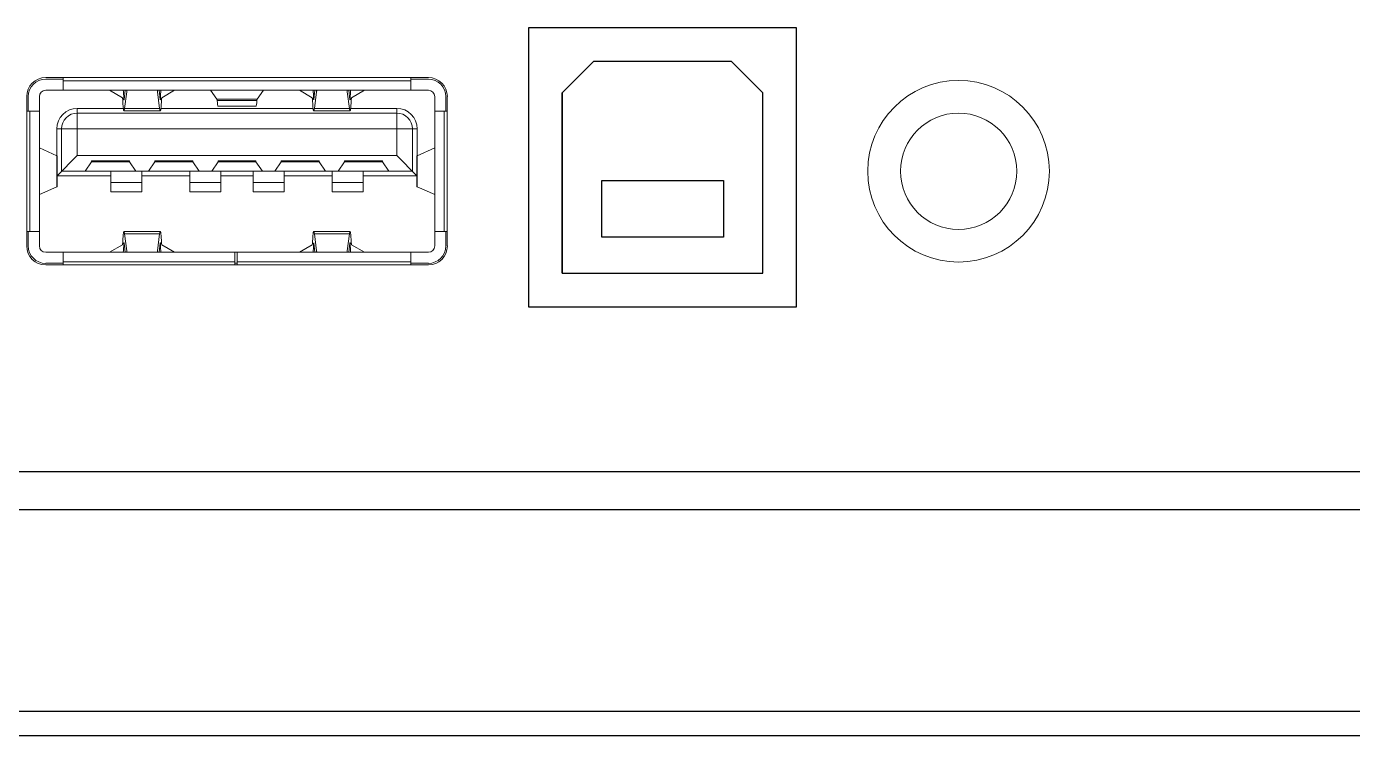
# Model space of a CAD drawing. Header units: millimetres. Extents: x -25459 to 1045457, y -66278 to 462905.
# Drawn here: x 653120 to 653521.1, y 33276.6 to 33491.1 of the extents above; entities that cross this region are included whole.
import ezdxf

# ---------------------------------------------------------------- set-up
doc = ezdxf.new("R2010")
doc.units = ezdxf.units.MM

# ---------------------------------------------------------------- blocks, each defined once
blk = doc.blocks.new('SE2600 ОПЕРАТОР PRO')
at = {"color": 7}
for p, q in [((9140.5, 751.5), (8855.8, 751.5)), ((8855.8, 751.5), (8855.8, 455.2)), ((9140.5, 455.2), (9140.5, 751.5)), ((8924.8, 715.7), (8891.5, 682.5)), ((9071.5, 715.7), (8924.8, 715.7)), ((9104.7, 682.5), (9071.5, 715.7)), ((8891.5, 682.5), (8891.5, 490.9)), ((8891.5, 490.9), (8891.5, 682.5)), ((9104.7, 490.9), (9104.7, 682.5)), ((8891.5, 490.9), (9104.7, 490.9)), ((8855.8, 455.2), (9140.5, 455.2)), ((16273.8, 25.6), (722, 25.6)), ((7497.2, 0), (10884.8, 0))]:
    blk.add_line(p, q, dxfattribs=at)
at = {"lineweight": 0}
for p, q in [((8749.4, 698.5), (8343, 698.5)), ((8361.5, 696.8), (8343, 696.8)), ((8361.5, 685.1), (8361.5, 698.5)), ((8730.9, 695.2), (8361.5, 695.2)), ((8730.9, 685.1), (8730.9, 698.5)), ((8749.4, 696.8), (8730.9, 696.8)), ((8322.8, 678.4), (8322.8, 519.8)), ((8324.5, 678.4), (8324.5, 662.9)), ((8336.3, 519.8), (8336.3, 678.4)), ((8343, 685.1), (8749.4, 685.1)), ((8424.5, 677.2), (8410.9, 685.1)), ((8426.3, 676.2), (8426, 676.2)), ((8426.2, 675.3), (8427.5, 685.1)), ((8429.1, 683.5), (8426.8, 665.7)), ((8429.1, 683.5), (8429.1, 685.1)), ((8461.7, 683.5), (8461.7, 685.1)), ((8461.7, 683.5), (8464, 665.7)), ((8464.6, 675.3), (8463.4, 685.1)), ((8464.8, 676.2), (8464.5, 676.2)), ((8479.9, 685.1), (8466.4, 677.2)), ((8524.9, 675.7), (8518.1, 685.1)), ((8567.5, 675.7), (8574.3, 685.1)), ((8626, 677.2), (8612.5, 685.1)), ((8627.9, 676.2), (8627.5, 676.2)), ((8627.8, 675.3), (8629, 685.1)), ((8630.6, 683.5), (8628.4, 665.7)), ((8630.6, 683.5), (8630.6, 685.1)), ((8663.2, 683.5), (8663.2, 685.1)), ((8663.2, 683.5), (8665.5, 665.7)), ((8666.1, 675.3), (8664.9, 685.1)), ((8666.4, 676.2), (8666, 676.2)), ((8681.4, 685.1), (8667.9, 677.2)), ((8756.1, 519.8), (8756.1, 678.4)), ((8767.9, 662.9), (8767.9, 678.4)), ((8769.5, 519.8), (8769.5, 678.4)), ((8322.8, 662.9), (8336.3, 662.9)), ((8326.2, 662.9), (8326.2, 535.3)), ((8376.6, 665.9), (8425.4, 665.9)), ((8376.6, 615.9), (8376.6, 665.9)), ((8464.7, 663.3), (8426.1, 663.3)), ((8464, 665.7), (8426.8, 665.7)), ((8465.4, 665.9), (8626.9, 665.9)), ((8567.5, 675.7), (8524.9, 675.7)), ((8567.3, 674.3), (8525.1, 674.3)), ((8526.1, 668.3), (8566.3, 668.3)), ((8666.2, 663.3), (8627.7, 663.3)), ((8665.5, 665.7), (8628.4, 665.7)), ((8666.9, 665.9), (8715.8, 665.9)), ((8715.8, 615.9), (8715.8, 665.9)), ((8756.1, 662.9), (8769.5, 662.9)), ((8766.2, 535.3), (8766.2, 662.9)), ((8376.6, 660.9), (8715.8, 660.9)), ((8354.7, 644.1), (8737.6, 644.1)), ((8354.7, 615.6), (8354.7, 644.1)), ((8359.8, 599.1), (8359.8, 644.1)), ((8732.6, 644.1), (8732.6, 599.1)), ((8737.6, 644.1), (8737.6, 615.6)), ((8355, 615.6), (8336.3, 623.8)), ((8737.4, 615.6), (8756.1, 623.8)), ((8355, 582.6), (8355, 615.6)), ((8355.1, 594.4), (8376.6, 615.9)), ((8355.1, 615.5), (8355.1, 582.7)), ((8715.8, 615.9), (8376.6, 615.9)), ((8385, 599.1), (8391.7, 609.2)), ((8391.7, 610.1), (8432, 610.1)), ((8391.7, 609.2), (8391.7, 610.1)), ((8391.7, 609.2), (8432, 609.2)), ((8393.4, 610.1), (8393.4, 609.2)), ((8400.1, 610.1), (8400.1, 609.2)), ((8423.6, 610.1), (8423.6, 609.2)), ((8430.3, 610.1), (8430.3, 609.2)), ((8432, 610.1), (8432, 609.2)), ((8432, 609.2), (8438.7, 599.1)), ((8452.1, 599.1), (8458.9, 609.2)), ((8458.9, 610.1), (8499.2, 610.1)), ((8458.9, 609.2), (8458.9, 610.1)), ((8460.5, 609.2), (8458.9, 609.2)), ((8460.5, 610.1), (8460.5, 609.2)), ((8460.5, 609.2), (8497.5, 609.2)), ((8467.3, 610.1), (8467.3, 609.2)), ((8490.8, 610.1), (8490.8, 609.2)), ((8497.5, 610.1), (8497.5, 609.2)), ((8499.2, 609.2), (8497.5, 609.2)), ((8499.2, 610.1), (8499.2, 609.2)), ((8499.2, 609.2), (8505.9, 599.1)), ((8519.3, 599.1), (8526, 609.2)), ((8526, 610.1), (8566.3, 610.1)), ((8526, 609.2), (8526, 610.1)), ((8527.7, 609.2), (8526, 609.2)), ((8527.7, 610.1), (8527.7, 609.2)), ((8527.7, 609.2), (8564.7, 609.2)), ((8534.4, 610.1), (8534.4, 609.2)), ((8557.9, 610.1), (8557.9, 609.2)), ((8564.7, 610.1), (8564.7, 609.2)), ((8566.3, 609.2), (8564.7, 609.2)), ((8566.3, 610.1), (8566.3, 609.2)), ((8566.3, 609.2), (8573.1, 599.1)), ((8586.5, 599.1), (8593.2, 609.2)), ((8593.2, 610.1), (8633.5, 610.1)), ((8593.2, 609.2), (8593.2, 610.1)), ((8594.9, 609.2), (8593.2, 609.2)), ((8594.9, 610.1), (8594.9, 609.2)), ((8594.9, 609.2), (8631.8, 609.2)), ((8601.6, 610.1), (8601.6, 609.2)), ((8625.1, 610.1), (8625.1, 609.2)), ((8631.8, 610.1), (8631.8, 609.2)), ((8633.5, 609.2), (8631.8, 609.2)), ((8633.5, 610.1), (8633.5, 609.2)), ((8633.5, 609.2), (8640.2, 599.1)), ((8653.7, 599.1), (8660.4, 609.2)), ((8660.4, 610.1), (8700.7, 610.1)), ((8660.4, 609.2), (8660.4, 610.1)), ((8660.4, 609.2), (8700.7, 609.2)), ((8662.1, 610.1), (8662.1, 609.2)), ((8668.8, 610.1), (8668.8, 609.2)), ((8692.3, 610.1), (8692.3, 609.2)), ((8699, 610.1), (8699, 609.2)), ((8700.7, 610.1), (8700.7, 609.2)), ((8700.7, 609.2), (8707.4, 599.1)), ((8715.8, 615.9), (8737.3, 594.4)), ((8737.3, 582.7), (8737.3, 615.5)), ((8737.4, 582.6), (8737.4, 615.6)), ((8412.2, 594.1), (8355.1, 594.1)), ((8732.6, 599.1), (8359.8, 599.1)), ((8412.2, 599.1), (8412.2, 577.3)), ((8445.1, 577.3), (8445.1, 599.1)), ((8445.1, 594.1), (8496.1, 594.1)), ((8496.1, 599.1), (8496.1, 577.3)), ((8529.1, 577.3), (8529.1, 599.1)), ((8529.1, 594.1), (8563.3, 594.1)), ((8563.3, 599.1), (8563.3, 577.3)), ((8596.2, 577.3), (8596.2, 599.1)), ((8596.2, 594.1), (8647.3, 594.1)), ((8647.3, 599.1), (8647.3, 577.3)), ((8680.2, 577.3), (8680.2, 599.1)), ((8737.3, 594.1), (8680.2, 594.1)), ((8355, 582.6), (8336.3, 574.4)), ((8412.2, 587.1), (8445.1, 587.1)), ((8496.1, 587.1), (8529.1, 587.1)), ((8563.3, 587.1), (8596.2, 587.1)), ((8647.3, 587.1), (8680.2, 587.1)), ((8737.4, 582.6), (8756.1, 574.5)), ((8445.1, 577.3), (8412.2, 577.3)), ((8529.1, 577.3), (8496.1, 577.3)), ((8596.2, 577.3), (8563.3, 577.3)), ((8680.2, 577.3), (8647.3, 577.3)), ((8322.8, 535.3), (8336.3, 535.3)), ((8324.5, 535.3), (8324.5, 519.8)), ((8756.1, 535.3), (8769.5, 535.3)), ((8767.9, 519.8), (8767.9, 535.3)), ((8426.3, 522), (8426, 522)), ((8426.1, 535), (8464.7, 535)), ((8426.2, 522.9), (8427.5, 513.1)), ((8464, 532.5), (8426.8, 532.5)), ((8429.1, 514.7), (8426.8, 532.5)), ((8461.7, 514.7), (8464, 532.5)), ((8464.6, 522.9), (8463.4, 513.1)), ((8464.8, 522), (8464.5, 522)), ((8627.9, 522), (8627.5, 522)), ((8627.7, 535), (8666.2, 535)), ((8627.8, 522.9), (8629, 513.1)), ((8665.5, 532.5), (8628.4, 532.5)), ((8630.6, 514.7), (8628.4, 532.5)), ((8663.2, 514.7), (8665.5, 532.5)), ((8666.1, 522.9), (8664.9, 513.1)), ((8666.4, 522), (8666, 522)), ((8343, 513.1), (8749.4, 513.1)), ((8361.5, 499.7), (8361.5, 513.1)), ((8424.5, 521), (8410.9, 513.1)), ((8429.1, 514.7), (8429.1, 513.1)), ((8461.7, 514.7), (8461.7, 513.1)), ((8466.4, 521), (8479.9, 513.1)), ((8543.8, 499.7), (8543.8, 513.1)), ((8546.2, 499.7), (8546.2, 513.1)), ((8626, 521), (8612.5, 513.1)), ((8630.6, 514.7), (8630.6, 513.1)), ((8663.2, 514.7), (8663.2, 513.1)), ((8667.9, 521), (8681.4, 513.1)), ((8730.9, 499.7), (8730.9, 513.1)), ((8343, 501.4), (8361.5, 501.4)), ((8343, 499.7), (8749.4, 499.7)), ((8361.5, 503), (8543.8, 503)), ((8543.8, 501.4), (8546.2, 501.4)), ((8546.2, 503), (8730.9, 503)), ((8730.9, 501.4), (8749.4, 501.4))]:
    blk.add_line(p, q, dxfattribs=at)
at = {"color": 7}
for points in [[(11237.7, 1526), (11237.7, 254.5, -0.414214), (11222.7, 239.5), (5591.1, 239.5, -0.414214), (5576.1, 254.5), (5576.1, 1526)], [(11196.8, 1499.6), (11196.8, 294.8, -0.414214), (11181.8, 279.8), (5624, 279.8, -0.414214), (5609, 294.8), (5609, 1499.6)]]:
    blk.add_lwpolyline(points, format="xyb", dxfattribs=at)
blk.add_lwpolyline([(8933.6, 589.2), (9062.7, 589.2), (9062.7, 529.1), (8933.6, 529.1)], close=True, dxfattribs=at)
at = {"lineweight": 0}
for radius in [96.4, 61.7]:
    blk.add_circle((9312.5, 599.1), radius, dxfattribs=at)
for centre, radius, start, end in [((8343, 678.4), 20.2, 90, 180), ((8343, 678.4), 18.5, 90, 180), ((8749.4, 678.4), 20.2, 0, 90), ((8749.4, 678.4), 18.5, 0, 90), ((8343, 678.4), 6.72, 90, 180), ((8749.4, 678.4), 6.72, 0, 90), ((8376.6, 644.1), 21.8, 90, 180), ((8715.8, 644.1), 21.8, 0, 90), ((8376.6, 644.1), 16.8, 90, 180), ((8715.8, 644.1), 16.8, 0, 90), ((8343, 519.8), 20.2, 180, 270), ((8343, 519.8), 18.5, 180, 270), ((8343, 519.8), 6.72, 180, 270), ((8749.4, 519.8), 20.2, 270, 0), ((8749.4, 519.8), 18.5, 270, 0), ((8749.4, 519.8), 6.72, 270, 0)]:
    blk.add_arc(centre, radius, start, end, dxfattribs=at)
for centre, major_axis, ratio, start_param, end_param in [((8424.4, 670.5), (0, 18.5), 0.089794, -1.258252, -0.65956), ((8439.2, 682.9), (10.1, 0), 0.700208, 2.821293, 3.052039), ((8451.7, 682.9), (10.1, 0), 0.700208, 0.089554, 0.3203), ((8466.4, 670.5), (0, 18.5), 0.089794, 0.659644, 1.258252), ((8625.9, 670.5), (0, 18.5), 0.089794, -1.258252, -0.65956), ((8640.7, 682.9), (10.1, 0), 0.700208, 2.821292, 3.052039), ((8653.2, 682.9), (10.1, 0), 0.700208, 0.089554, 0.3203), ((8667.9, 670.5), (0, 18.5), 0.089794, 0.659644, 1.258252), ((8524.9, 672.4), (0, 3.36), 0.089794, -0.982382, -0.122173), ((8526.1, 681.7), (0, 13.4), 0.089794, -4.123975, -3.14159), ((8566.3, 681.7), (0, 13.4), 0.089794, -3.141596, -2.15921), ((8567.5, 672.4), (0, 3.36), 0.089794, 0.122173, 0.982382), ((8341.7, 615.5), (13.4, 0), 0.061704, 0, 0.139626), ((8750.7, 615.5), (13.4, 0), 0.061704, 3.001966, 3.14159), ((8341.7, 582.7), (13.4, 0), 0.061704, -0.139626, -0.000003), ((8750.7, 582.7), (13.4, 0), 0.061704, 3.141592, 3.281219), ((8424.4, 527.7), (0, 18.5), 0.089794, -2.481949, -1.883341), ((8466.4, 527.7), (0, 18.5), 0.089794, -4.399845, -3.801153), ((8625.9, 527.7), (0, 18.5), 0.089794, -2.481949, -1.883341), ((8667.9, 527.7), (0, 18.5), 0.089794, -4.399845, -3.801153), ((8439.2, 515.3), (10.1, 0), 0.700208, -3.052039, -2.821296), ((8451.7, 515.3), (10.1, 0), 0.700208, -0.3203, -0.089554), ((8640.7, 515.3), (10.1, 0), 0.700208, -3.052039, -2.821292), ((8653.2, 515.3), (10.1, 0), 0.700208, -0.3203, -0.089554)]:
    blk.add_ellipse(centre, major_axis=major_axis, ratio=ratio, start_param=start_param, end_param=end_param, dxfattribs=at)
for points, knots in [([(8424.5, 677.2), (8424.5, 677.2), (8424.6, 677), (8424.7, 676.6), (8424.8, 675.7), (8424.9, 674.3), (8425, 673.2), (8425, 672.6)], [0, 0, 0, 0, 0.033333, 0.09511, 0.304824, 0.615395, 1, 1, 1, 1]), ([(8426.1, 675), (8426.1, 675), (8426.1, 675.2), (8426, 675.4), (8426, 675.7), (8426, 676), (8426, 676.2)], [0, 0, 0, 0, 0.079939, 0.285169, 0.602461, 1, 1, 1, 1]), ([(8464.7, 675), (8464.7, 675), (8464.8, 675.2), (8464.8, 675.4), (8464.8, 675.7), (8464.8, 676), (8464.8, 676.2)], [0, 0, 0, 0, 0.087457, 0.285994, 0.600114, 1, 1, 1, 1]), ([(8466.4, 677.2), (8466.3, 677.1), (8466.2, 676.6), (8466, 675.7), (8465.9, 674.2), (8465.9, 673.2), (8465.9, 672.6)], [0, 0, 0, 0, 0.094086, 0.304134, 0.615121, 1, 1, 1, 1]), ([(8626, 677.2), (8626, 677.2), (8626.1, 677), (8626.2, 676.6), (8626.3, 675.7), (8626.5, 674.3), (8626.5, 673.2), (8626.5, 672.6)], [0, 0, 0, 0, 0.033333, 0.09511, 0.304824, 0.615395, 1, 1, 1, 1]), ([(8627.7, 675), (8627.6, 675), (8627.6, 675.2), (8627.6, 675.4), (8627.5, 675.7), (8627.5, 676), (8627.5, 676.2)], [0, 0, 0, 0, 0.079939, 0.285169, 0.602461, 1, 1, 1, 1]), ([(8666.2, 675), (8666.3, 675), (8666.3, 675.2), (8666.3, 675.4), (8666.3, 675.7), (8666.4, 676), (8666.4, 676.2)], [0, 0, 0, 0, 0.087457, 0.285994, 0.600114, 1, 1, 1, 1]), ([(8667.9, 677.2), (8667.8, 677.1), (8667.7, 676.6), (8667.5, 675.7), (8667.4, 674.2), (8667.4, 673.2), (8667.4, 672.6)], [0, 0, 0, 0, 0.094086, 0.304134, 0.615121, 1, 1, 1, 1]), ([(8426.1, 663.3), (8426.1, 663.3), (8425.9, 663.5), (8425.7, 664), (8425.6, 664.8), (8425.4, 666.4), (8425.1, 669.1), (8425, 671.3), (8425, 672.6)], [0, 0, 0, 0, 0.026066, 0.081228, 0.168713, 0.287009, 0.60232, 1, 1, 1, 1]), ([(8426.2, 675.3), (8426.2, 675.2), (8426.2, 675.2), (8426.2, 675), (8426.1, 675)], [0, 0, 0, 0, 0.716984, 1, 1, 1, 1]), ([(8426.8, 665.7), (8426.8, 665.1), (8426.6, 664.3), (8426.4, 663.5), (8426.2, 663.3), (8426.1, 663.3)], [0, 0, 0, 0, 0.71611, 0.907011, 1, 1, 1, 1]), ([(8464, 665.7), (8464.1, 665.1), (8464.2, 664.3), (8464.4, 663.5), (8464.6, 663.3), (8464.7, 663.3)], [0, 0, 0, 0, 0.713212, 0.906589, 1, 1, 1, 1]), ([(8464.6, 675.3), (8464.6, 675.2), (8464.6, 675.2), (8464.7, 675), (8464.7, 675)], [0, 0, 0, 0, 0.729236, 1, 1, 1, 1]), ([(8464.7, 663.3), (8464.8, 663.3), (8465, 663.5), (8465.1, 664), (8465.3, 664.8), (8465.5, 666.4), (8465.7, 669.1), (8465.8, 671.3), (8465.9, 672.6)], [0, 0, 0, 0, 0.026485, 0.081975, 0.169176, 0.286899, 0.602659, 1, 1, 1, 1]), ([(8627.7, 663.3), (8627.6, 663.3), (8627.4, 663.5), (8627.3, 664), (8627.1, 664.8), (8626.9, 666.4), (8626.6, 669.1), (8626.6, 671.3), (8626.5, 672.6)], [0, 0, 0, 0, 0.026066, 0.081228, 0.168713, 0.287009, 0.60232, 1, 1, 1, 1]), ([(8627.8, 675.3), (8627.7, 675.2), (8627.7, 675.2), (8627.7, 675), (8627.7, 675)], [0, 0, 0, 0, 0.716984, 1, 1, 1, 1]), ([(8628.4, 665.7), (8628.3, 665.1), (8628.2, 664.3), (8627.9, 663.5), (8627.7, 663.3), (8627.7, 663.3)], [0, 0, 0, 0, 0.71611, 0.907011, 1, 1, 1, 1]), ([(8665.5, 665.7), (8665.6, 665.1), (8665.7, 664.3), (8666, 663.5), (8666.1, 663.3), (8666.2, 663.3)], [0, 0, 0, 0, 0.713212, 0.906589, 1, 1, 1, 1]), ([(8666.1, 675.3), (8666.1, 675.2), (8666.2, 675.2), (8666.2, 675), (8666.2, 675)], [0, 0, 0, 0, 0.729236, 1, 1, 1, 1]), ([(8666.2, 663.3), (8666.3, 663.3), (8666.5, 663.5), (8666.6, 664), (8666.8, 664.8), (8667, 666.4), (8667.2, 669.1), (8667.3, 671.3), (8667.4, 672.6)], [0, 0, 0, 0, 0.026485, 0.081975, 0.169176, 0.286899, 0.602659, 1, 1, 1, 1]), ([(8424.5, 521), (8424.6, 521.1), (8424.7, 521.6), (8424.8, 522.5), (8424.9, 524), (8425, 525.1), (8425, 525.7)], [0, 0, 0, 0, 0.094086, 0.304134, 0.615121, 1, 1, 1, 1]), ([(8426.1, 535), (8426.1, 535), (8425.9, 534.7), (8425.7, 534.2), (8425.6, 533.4), (8425.3, 531.8), (8425.1, 529.2), (8425, 526.9), (8425, 525.7)], [0, 0, 0, 0, 0.026485, 0.081975, 0.169176, 0.286899, 0.602659, 1, 1, 1, 1]), ([(8426.1, 523.2), (8426.1, 523.2), (8426.1, 523.1), (8426, 522.8), (8426, 522.5), (8426, 522.2), (8426, 522)], [0, 0, 0, 0, 0.087457, 0.285994, 0.600114, 1, 1, 1, 1]), ([(8426.8, 532.5), (8426.8, 533.1), (8426.6, 533.9), (8426.4, 534.7), (8426.2, 535), (8426.1, 535)], [0, 0, 0, 0, 0.713212, 0.906589, 1, 1, 1, 1]), ([(8426.2, 522.9), (8426.2, 523), (8426.2, 523), (8426.2, 523.2), (8426.1, 523.2)], [0, 0, 0, 0, 0.729236, 1, 1, 1, 1]), ([(8464, 532.5), (8464.1, 533.1), (8464.2, 533.9), (8464.4, 534.7), (8464.6, 534.9), (8464.7, 535)], [0, 0, 0, 0, 0.71611, 0.907011, 1, 1, 1, 1]), ([(8464.6, 522.9), (8464.6, 523), (8464.6, 523.1), (8464.7, 523.2), (8464.7, 523.2)], [0, 0, 0, 0, 0.716984, 1, 1, 1, 1]), ([(8464.7, 535), (8464.8, 535), (8465, 534.7), (8465.1, 534.2), (8465.3, 533.4), (8465.5, 531.8), (8465.7, 529.2), (8465.8, 526.9), (8465.9, 525.7)], [0, 0, 0, 0, 0.026066, 0.081228, 0.168713, 0.287009, 0.60232, 1, 1, 1, 1]), ([(8464.7, 523.2), (8464.7, 523.2), (8464.8, 523), (8464.8, 522.9), (8464.8, 522.5), (8464.8, 522.2), (8464.8, 522)], [0, 0, 0, 0, 0.079939, 0.285169, 0.602461, 1, 1, 1, 1]), ([(8466.4, 521), (8466.3, 521), (8466.3, 521.2), (8466.2, 521.6), (8466, 522.6), (8465.9, 524), (8465.9, 525.1), (8465.9, 525.7)], [0, 0, 0, 0, 0.033333, 0.09511, 0.304824, 0.615395, 1, 1, 1, 1]), ([(8626, 521), (8626.1, 521.1), (8626.2, 521.6), (8626.4, 522.5), (8626.4, 524), (8626.5, 525.1), (8626.5, 525.7)], [0, 0, 0, 0, 0.094086, 0.304134, 0.615121, 1, 1, 1, 1]), ([(8627.7, 535), (8627.6, 535), (8627.4, 534.7), (8627.3, 534.2), (8627.1, 533.4), (8626.9, 531.8), (8626.7, 529.2), (8626.6, 526.9), (8626.5, 525.7)], [0, 0, 0, 0, 0.026485, 0.081975, 0.169176, 0.286899, 0.602659, 1, 1, 1, 1]), ([(8627.7, 523.2), (8627.6, 523.2), (8627.6, 523.1), (8627.6, 522.8), (8627.5, 522.5), (8627.5, 522.2), (8627.5, 522)], [0, 0, 0, 0, 0.087457, 0.285994, 0.600114, 1, 1, 1, 1]), ([(8628.4, 532.5), (8628.3, 533.1), (8628.2, 533.9), (8627.9, 534.7), (8627.7, 535), (8627.7, 535)], [0, 0, 0, 0, 0.713212, 0.906589, 1, 1, 1, 1]), ([(8627.8, 522.9), (8627.7, 523), (8627.7, 523), (8627.7, 523.2), (8627.7, 523.2)], [0, 0, 0, 0, 0.729236, 1, 1, 1, 1]), ([(8665.5, 532.5), (8665.6, 533.1), (8665.7, 533.9), (8666, 534.7), (8666.1, 534.9), (8666.2, 535)], [0, 0, 0, 0, 0.71611, 0.907011, 1, 1, 1, 1]), ([(8666.1, 522.9), (8666.1, 523), (8666.2, 523.1), (8666.2, 523.2), (8666.2, 523.2)], [0, 0, 0, 0, 0.716984, 1, 1, 1, 1]), ([(8666.2, 535), (8666.3, 535), (8666.5, 534.7), (8666.6, 534.2), (8666.8, 533.4), (8667, 531.8), (8667.2, 529.2), (8667.3, 526.9), (8667.4, 525.7)], [0, 0, 0, 0, 0.026066, 0.081228, 0.168713, 0.287009, 0.60232, 1, 1, 1, 1]), ([(8666.2, 523.2), (8666.3, 523.2), (8666.3, 523), (8666.3, 522.9), (8666.3, 522.5), (8666.4, 522.2), (8666.4, 522)], [0, 0, 0, 0, 0.079939, 0.285169, 0.602461, 1, 1, 1, 1]), ([(8667.9, 521), (8667.9, 521), (8667.8, 521.2), (8667.7, 521.6), (8667.5, 522.6), (8667.4, 524), (8667.4, 525.1), (8667.4, 525.7)], [0, 0, 0, 0, 0.033333, 0.09511, 0.304824, 0.615395, 1, 1, 1, 1])]:
    blk.add_open_spline(points, degree=3, knots=knots, dxfattribs=at)

msp = doc.modelspace()

# ---------------------------------------------------------------- block references
at = {"color": 252, "lineweight": 0, "xscale": 0.28485, "yscale": 0.28485, "zscale": 0.28485}
msp.add_blockref('SE2600 ОПЕРАТОР PRO', (650749.3, 33276.644), dxfattribs=at)

doc.saveas('drawing.dxf')
